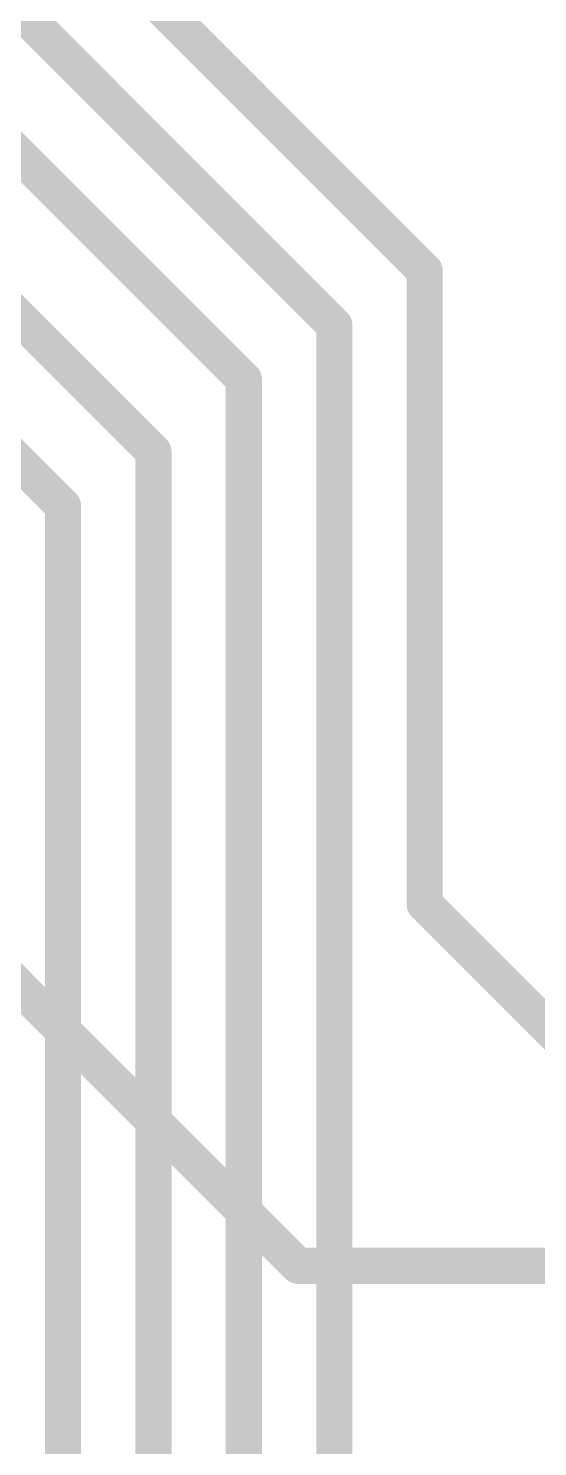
# Model space of a CAD drawing. Extents: x -0.1 to 53.5, y -15.6 to 62.5.
# Drawn here: x 14.87 to 18.45, y 13.21 to 23.17 of the extents above; entities that cross this region are included whole.
import ezdxf

# ---------------------------------------------------------------- set-up
doc = ezdxf.new("R2010")
doc.units = 0
doc.layers.add('1', color=12, linetype='CONTINUOUS')
doc.layers.add('16', color=132, linetype='CONTINUOUS')

msp = doc.modelspace()

# ---------------------------------------------------------------- linework, layer by layer
at = {"layer": '1', "const_width": 0.254}
for points in [[(16.51, 22.606), (8.128, 30.988)], [(17.018, 21.082), (8.89, 29.21)], [(16.383, 20.701), (9.652, 27.432)], [(15.748, 20.193), (9.144, 26.797)], [(15.113, 19.812), (10.668, 24.257)], [(17.653, 21.463), (16.51, 22.606)], [(17.653, 17.018), (17.653, 21.463)], [(17.018, 13.589), (17.018, 21.082)], [(16.383, 17.272), (16.383, 20.701)], [(15.748, 17.399), (15.748, 20.193)], [(15.113, 16.51), (15.113, 19.812)], [(15.748, 12.446), (15.748, 17.399)], [(16.383, 12.7), (16.383, 17.272)], [(18.669, 16.002), (17.653, 17.018)], [(15.113, 12.065), (15.113, 16.51)], [(17.018, 12.954), (17.018, 13.589)]]:
    msp.add_lwpolyline(points, dxfattribs=at)
at = {"layer": '1', "const_width": 0.127}
for points in [[(16.5549, 22.6509, 1), (16.4651, 22.5611)], [(16.4651, 22.5611, 1), (16.5549, 22.6509)], [(17.7165, 21.463, 1), (17.5895, 21.463)], [(17.6081, 21.4181, 1), (17.6979, 21.5079)], [(17.0815, 21.082, 1), (16.9545, 21.082)], [(16.9731, 21.0371, 1), (17.0629, 21.1269)], [(16.4465, 20.701, 1), (16.3195, 20.701)], [(16.3381, 20.6561, 1), (16.4279, 20.7459)], [(15.8115, 20.193, 1), (15.6845, 20.193)], [(15.7031, 20.1481, 1), (15.7929, 20.2379)], [(15.1765, 19.812, 1), (15.0495, 19.812)], [(15.0681, 19.7671, 1), (15.1579, 19.8569)], [(15.8115, 17.399, 1), (15.6845, 17.399)], [(15.6845, 17.399, 1), (15.8115, 17.399)], [(16.4465, 17.272, 1), (16.3195, 17.272)], [(16.3195, 17.272, 1), (16.4465, 17.272)], [(17.6979, 17.0629, 1), (17.6081, 16.9731)], [(17.5895, 17.018, 1), (17.7165, 17.018)], [(15.1765, 16.51, 1), (15.0495, 16.51)], [(15.0495, 16.51, 1), (15.1765, 16.51)], [(17.0815, 13.589, 1), (16.9545, 13.589)], [(16.9545, 13.589, 1), (17.0815, 13.589)]]:
    msp.add_lwpolyline(points, format="xyb", dxfattribs=at)
at = {"layer": '16', "const_width": 0.254}
for points in [[(16.764, 14.478), (14.732, 16.51)], [(16.764, 14.478), (21.59, 14.478)]]:
    msp.add_lwpolyline(points, dxfattribs=at)
at = {"layer": '16', "const_width": 0.127}
for points in [[(16.764, 14.5415, 1), (16.764, 14.4145)], [(16.7191, 14.4331, 1), (16.8089, 14.5229)]]:
    msp.add_lwpolyline(points, format="xyb", dxfattribs=at)

doc.saveas('drawing.dxf')
